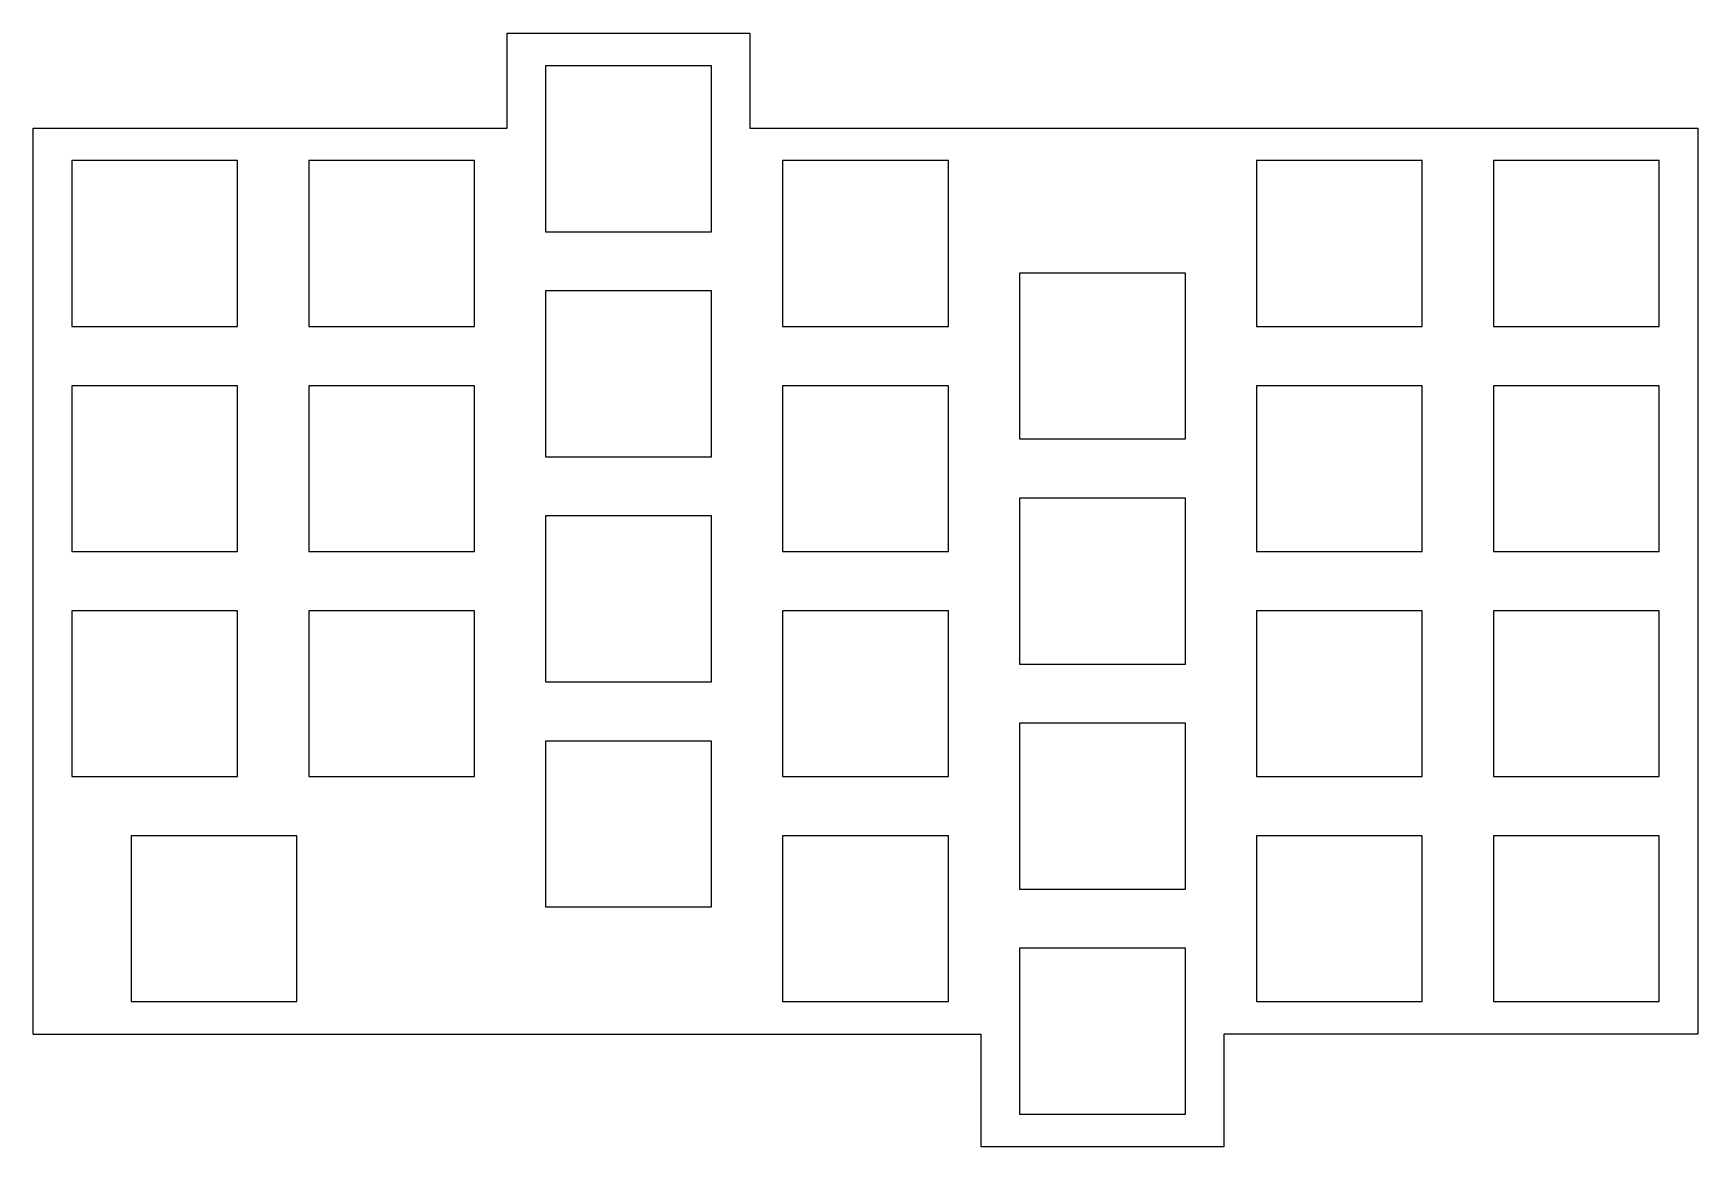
# Model space of a CAD drawing. Header units: millimetres. Extents: x 90 to 230, y -169 to -75.
import ezdxf

# ---------------------------------------------------------------- set-up
doc = ezdxf.new("R2010")
doc.units = ezdxf.units.MM

msp = doc.modelspace()

# ---------------------------------------------------------------- linework, layer by layer
for p, q in [((129.75, -83.25), (129.75, -75.25)), ((129.75, -75.25), (150.25, -75.25)), ((150.25, -75.25), (150.25, -83.25)), ((147, -78), (133, -78)), ((133, -78), (133, -92)), ((147, -92), (147, -78)), ((89.75, -159.75), (89.75, -83.25)), ((89.75, -83.25), (129.75, -83.25)), ((150.25, -83.25), (230.25, -83.25)), ((230.25, -83.25), (230.25, -159.75)), ((107, -86), (93, -86)), ((93, -86), (93, -100)), ((107, -100), (107, -86)), ((127, -86), (113, -86)), ((113, -86), (113, -100)), ((127, -100), (127, -86)), ((167, -86), (153, -86)), ((153, -86), (153, -100)), ((167, -100), (167, -86)), ((207, -86), (193, -86)), ((193, -86), (193, -100)), ((207, -100), (207, -86)), ((227, -86), (213, -86)), ((213, -86), (213, -100)), ((227, -100), (227, -86)), ((133, -92), (147, -92)), ((187, -95.5), (173, -95.5)), ((173, -95.5), (173, -109.5)), ((187, -109.5), (187, -95.5)), ((147, -97), (133, -97)), ((133, -97), (133, -111)), ((147, -111), (147, -97)), ((93, -100), (107, -100)), ((113, -100), (127, -100)), ((153, -100), (167, -100)), ((193, -100), (207, -100)), ((213, -100), (227, -100)), ((107, -105), (93, -105)), ((93, -105), (93, -119)), ((107, -119), (107, -105)), ((127, -105), (113, -105)), ((113, -105), (113, -119)), ((127, -119), (127, -105)), ((167, -105), (153, -105)), ((153, -105), (153, -119)), ((167, -119), (167, -105)), ((207, -105), (193, -105)), ((193, -105), (193, -119)), ((207, -119), (207, -105)), ((227, -105), (213, -105)), ((213, -105), (213, -119)), ((227, -119), (227, -105)), ((173, -109.5), (187, -109.5)), ((133, -111), (147, -111)), ((187, -114.5), (173, -114.5)), ((173, -114.5), (173, -128.5)), ((187, -128.5), (187, -114.5)), ((147, -116), (133, -116)), ((133, -116), (133, -130)), ((147, -130), (147, -116)), ((93, -119), (107, -119)), ((113, -119), (127, -119)), ((153, -119), (167, -119)), ((193, -119), (207, -119)), ((213, -119), (227, -119)), ((107, -124), (93, -124)), ((93, -124), (93, -138)), ((107, -138), (107, -124)), ((127, -124), (113, -124)), ((113, -124), (113, -138)), ((127, -138), (127, -124)), ((167, -124), (153, -124)), ((153, -124), (153, -138)), ((167, -138), (167, -124)), ((207, -124), (193, -124)), ((193, -124), (193, -138)), ((207, -138), (207, -124)), ((227, -124), (213, -124)), ((213, -124), (213, -138)), ((227, -138), (227, -124)), ((173, -128.5), (187, -128.5)), ((133, -130), (147, -130)), ((187, -133.5), (173, -133.5)), ((173, -133.5), (173, -147.5)), ((187, -147.5), (187, -133.5)), ((147, -135), (133, -135)), ((133, -135), (133, -149)), ((147, -149), (147, -135)), ((93, -138), (107, -138)), ((113, -138), (127, -138)), ((153, -138), (167, -138)), ((193, -138), (207, -138)), ((213, -138), (227, -138)), ((112, -143), (98, -143)), ((98, -143), (98, -157)), ((112, -157), (112, -143)), ((167, -143), (153, -143)), ((153, -143), (153, -157)), ((167, -157), (167, -143)), ((207, -143), (193, -143)), ((193, -143), (193, -157)), ((207, -157), (207, -143)), ((227, -143), (213, -143)), ((213, -143), (213, -157)), ((227, -157), (227, -143)), ((173, -147.5), (187, -147.5)), ((133, -149), (147, -149)), ((187, -152.5), (173, -152.5)), ((173, -152.5), (173, -166.5)), ((187, -166.5), (187, -152.5)), ((98, -157), (112, -157)), ((153, -157), (167, -157)), ((193, -157), (207, -157)), ((213, -157), (227, -157)), ((89.75, -159.75), (169.75, -159.75)), ((169.75, -169.25), (169.75, -159.75)), ((230.25, -159.75), (190.25, -159.75)), ((190.25, -159.75), (190.25, -169.25)), ((173, -166.5), (187, -166.5)), ((190.25, -169.25), (169.75, -169.25))]:
    msp.add_line(p, q)

doc.saveas('drawing.dxf')
